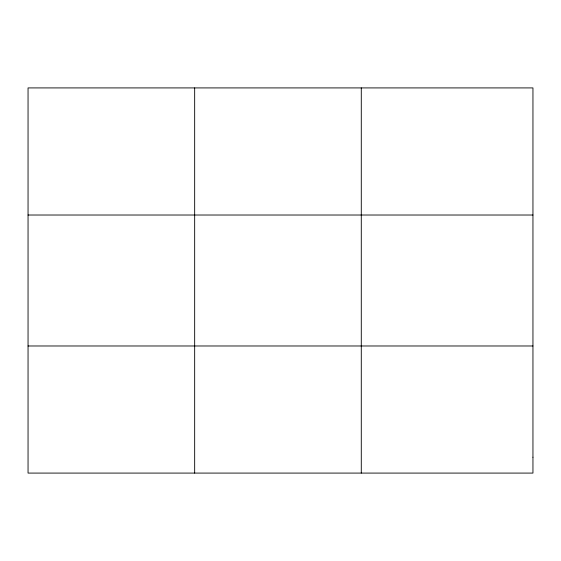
<?xml version="1.0" encoding="UTF-8"?>
<svg xmlns="http://www.w3.org/2000/svg" width="561" height="561" viewBox="0 0 561 561"><rect width="100%" height="100%" fill="white"/><g stroke="black" fill="none" stroke-linecap="round" stroke-linejoin="round"><path stroke-width="0.84" d="M194.667 87.916L194.667 473.084M361.284 87.916L361.284 473.084M28.05 215.017L532.95 215.017M28.05 345.983L532.95 345.983M532.95 457.201L532.95 473.084L28.05 473.084L28.05 87.916L532.95 87.916L532.95 457.201"/></g></svg>
